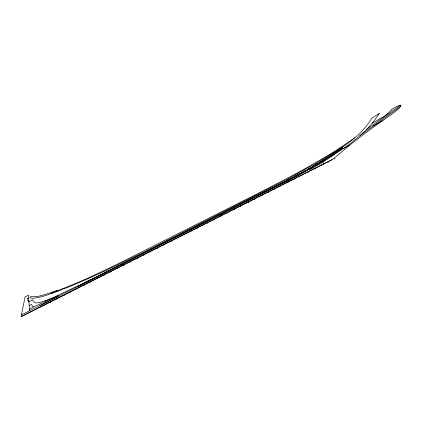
<?xml version="1.0" encoding="UTF-8"?>
<svg xmlns="http://www.w3.org/2000/svg" width="422" height="422" viewBox="0 0 422 422"><rect width="100%" height="100%" fill="white"/><g stroke="black" fill="none" stroke-linecap="round" stroke-linejoin="round"><path stroke-width="0.63" d="M29.477 310.819L28.96 301.646L32.726 299.747A115.322 24.27 -31.3 0 0 33.67 301.582A57.424 12.085 -31.3 0 0 35.11 302.632A26.18 5.512 -31.3 0 0 39.035 302.616A42.511 8.946 -31.3 0 0 45.84 300.422L45.513 300.997L47.987 299.578A63.653 13.398 -31.3 0 0 51.721 298.001L51.458 298.454L77.632 285.894L77.469 286.19L91.157 279.227L90.999 279.512L284.65 181.703L312.67 166.764L312.982 166.205L316.774 163.973L316.579 164.311L319.459 162.86L319.892 162.095L323.822 159.695L323.648 160.012L326.522 158.556L326.997 157.728A71.787 15.108 -31.3 0 0 331.212 155.048L334.092 153.75L334.646 152.769A62.699 13.198 -31.3 0 0 338.75 149.915L338.56 150.253L342.843 148.138M400.863 105.732L400.763 105.964A12.565 2.643 -31.3 0 1 400.388 106.566L399.782 107.352A16.933 3.566 -31.3 0 1 399.233 107.974L399.07 108.153A9.685 2.036 -31.3 0 1 398.748 108.475L396.063 110.896A20.652 4.347 -31.3 0 1 394.095 112.5L376.698 124.838A142.019 29.893 -31.3 0 0 366.006 132.677L355.746 140.442A97.213 20.462 -31.3 0 0 349.986 144.941L335.2 157.374A7.48 1.572 -31.3 0 1 334.678 157.781L332.684 159.221A5.143 1.081 -31.3 0 1 332.035 159.653L331.945 159.711A5.38 1.134 -31.3 0 1 331.249 160.133L21.1 316.859L25.056 296.888L28.532 295.131L28.675 297.663L27.288 298.375L27.462 299.045L28.67 298.459L28.754 299.567L27.741 300.058L27.841 300.744L28.833 300.242L28.881 300.923L28.11 301.334L28.137 302.073L28.96 301.646M43.577 305.987L44.004 305.233M50.171 302.664L50.603 301.904M56.917 299.256L57.35 298.502M63.975 295.695L64.402 294.941M70.595 292.356L71.028 291.597M77.01 289.117L77.442 288.363M83.862 285.662L84.294 284.903M90.535 282.297L90.962 281.537M97.461 278.8L97.893 278.04M103.981 275.508L104.408 274.754M110.575 272.185L111.007 271.425M117.168 268.856L117.601 268.097M121.784 265.723L122.791 263.95M123.741 265.538L124.168 264.784M130.387 262.189L130.815 261.429M136.881 258.908L137.308 258.153M143.728 255.452L144.16 254.698M150.327 252.124L150.754 251.37M156.921 248.795L157.353 248.041M163.847 245.303L164.279 244.544M171.005 241.69L171.438 240.936M177.957 238.182L178.39 237.428M184.504 234.88L184.931 234.126M190.818 231.694L191.245 230.939M197.491 228.328L197.918 227.569M202.396 225.849L202.829 225.095M207.302 223.375L207.735 222.616M213.748 220.126L214.176 219.366M220.901 215.742L221.935 213.922M220.548 216.692L220.975 215.937M227.215 213.326L227.648 212.572M234.579 209.613L235.012 208.853M240.434 206.659L240.862 205.899M248.205 202.739L248.637 201.98M254.571 199.527L254.999 198.767M261.777 195.887L262.21 195.133M268.376 192.559L268.803 191.804M274.638 189.399L275.065 188.645M280.799 186.292L281.226 185.532M287.778 182.768L288.205 182.014M294.778 179.234L295.21 178.48M301.144 176.027L301.577 175.267M308.276 172.424L308.709 171.67M314.923 169.074L315.355 168.315M321.416 165.793L321.844 165.039M328.242 162.354L328.669 161.594M334.53 159.178L334.957 158.424M341.562 148.739L342.606 146.893L344.848 145.353A43.324 9.12 -31.3 0 0 347.121 143.738L347.902 143.169A53.399 11.241 -31.3 0 0 350.149 141.507L352.391 139.761A17.961 3.782 -31.3 0 0 354.586 137.867A12.227 2.574 -31.3 0 0 355.857 136.86L356.949 135.926A63.321 13.33 -31.3 0 0 359.66 133.442L360.604 132.54A38.291 8.06 -31.3 0 0 361.939 131.184L364.376 128.462A101.18 21.295 -31.3 0 0 368.353 123.388A241.495 50.83 -31.3 0 0 371.872 118.176L379.331 113.434A179.909 37.869 -31.3 0 1 375.664 118.55C370.268 126.468 363.184 133.014 355.873 139.128A74.151 15.609 -31.3 0 1 343.861 148.196L322.904 162.085A65.758 13.842 -31.3 0 1 310.091 169.47L310.149 168.636A110.575 23.273 -31.3 0 1 296.935 175.921A152.089 32.009 -31.3 0 1 283.922 182.647M57.614 296.835L58.378 295.622L33.217 307.01L29.482 309.221M391.104 110.015L389.648 111.608A18.853 3.967 -31.3 0 1 389.084 112.199A22.392 4.716 -31.3 0 1 387.749 113.492L386.8 114.341M359.824 135.731L400.388 106.566M366.46 129.549L400.499 105.162L400.805 105.315A5.897 1.24 -31.3 0 1 400.863 105.727M342.242 148.438L337.426 151.793A59.043 12.428 -31.3 0 1 331.164 155.955L327.082 158.556M29.308 305.612L31.407 304.447L33.217 307.01M305.444 171.19L315.999 165.229A74.198 15.619 -31.3 0 0 327.082 158.556M305.127 171.364L304.188 171.886A127.94 26.929 -31.3 0 1 301.086 173.579L78.128 286.411M372.257 123.129L383.012 117.052A8.118 1.709 -31.3 0 0 386.868 114.32M296.603 176.021L299.071 174.692L299.53 173.885L294.619 176.507L294.15 177.335L296.46 176.069M21.496 314.854L57.84 296.476M21.179 316.453L331.982 159.685M51.922 292.979L49.321 294.287A92.487 19.465 -31.3 0 1 40.76 296.919L33.955 298.227A95.752 20.156 -31.3 0 1 30.015 297.805L29.999 297.041A10.175 2.142 -31.3 0 1 31.012 296.74L33.723 296.349L36.545 296.545A29.624 6.235 -31.3 0 0 38.207 296.365L45.428 294.419A118.334 24.909 -31.3 0 0 56.495 290.573L57.413 290.732L71.951 284.982A197.343 41.535 -31.3 0 0 93.531 275.487A389.743 82.032 -31.3 0 0 119.178 263.27L257.077 193.898L288.252 177.783A234.268 49.311 -31.3 0 0 309.637 166.089L330.579 153.856A87.132 18.341 -31.3 0 0 343.371 145.611L352.565 139.307A12.233 2.574 -31.3 0 0 354.586 137.867M342.522 147.041L339.525 148.555L339.161 149.198L335.189 151.767L317.692 162.354L286.596 179.608L143.786 252.161L104.361 271.24L84.817 280.139L66.66 287.799L63.854 288.922L64.165 288.379L60.879 290.088L51.621 293.485L52.101 292.678A74.657 15.714 -31.3 0 0 57.413 290.732M326.48 158.857L327.683 158.25M304.837 171.496L306.04 170.894M39.905 305.676L285.161 182.03M382.833 120.56L373.259 125.883M349.864 145.041L343.861 148.196M322.904 162.085L323.537 163.952M391.115 110.01A5.217 1.097 -31.3 0 1 391.78 109.403A1.699 0.359 -31.3 0 1 392.544 108.871L393.51 108.301A17.381 3.661 -31.3 0 1 394.992 107.473L398.347 105.753A4.384 0.923 -31.3 0 1 400.478 105.168M287.519 180.21L287.039 181.059L291.903 178.522L292.377 177.688L287.519 180.21M301.144 173.009L300.691 173.811L305.676 171.063L306.124 170.272L301.144 173.009M308.572 168.895L308.118 169.691L313.177 166.811L313.651 165.978L308.572 168.895M315.63 164.817L315.139 165.677L320.277 162.665L320.82 161.705L315.63 164.817M322.672 160.571L322.102 161.573L327.33 158.403L327.963 157.285L322.672 160.571M330.22 155.85L329.561 157.016L334.952 153.555L335.743 152.163L330.22 155.85M337.521 150.907L336.666 152.405L342.369 148.396L342.986 147.304L337.521 150.907"/></g></svg>
